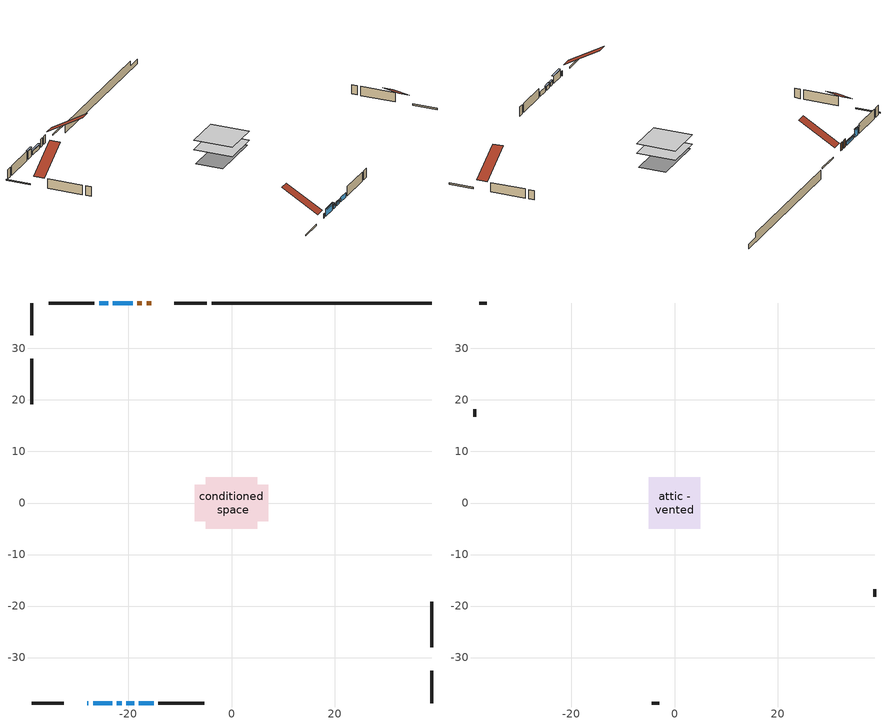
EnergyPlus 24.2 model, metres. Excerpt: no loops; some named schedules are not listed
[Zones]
conditioned space
 floor adiabatic (AdiabaticFloorConstruction): -5.01,-5.01 -5.01,5.01 5.01,5.01 5.01,-5.01 z0.92
 floor foundation (Slab1 construction): -7.17,-3.5 -7.17,3.5 7.17,3.5 7.17,-3.5 z-1.52
 wall outside (RimJoist1 construction): -4.78,38.83 -11.07,38.83 / -38.83,-38.83 -32.54,-38.83 / -38.83,38.83 -38.83,32.54 / 38.83,-38.83 38.83,-32.54 z0.92:1.22
 wall outside (AdiabaticWallConstruction 1): -15.62,38.83 -16.48,38.83 / -17.41,38.83 -18.27,38.83 z0.92:2.95
 wall outside (AdiabaticWallConstruction): -19.2,38.83 -23.01,38.83 z0.92:1.83; -27.99,-38.83 -27.78,-38.83 / -17.97,-38.83 -15.11,-38.83 z0.92:2.14; -23.94,38.83 -25.72,38.83 z0.92:2.95; -26.85,-38.83 -23.19,-38.83 z0.92:2.75; -22.27,-38.83 -21.35,-38.83 / -20.42,-38.83 -18.9,-38.83 z0.92:1.84
 wall outside (Wall1 construction): -26.65,38.83 -35.51,38.83 / -14.18,-38.83 -5.32,-38.83 / -38.83,27.99 -38.83,19.13 / 38.83,-27.99 38.83,-19.13 z0.92:3.36
 wall foundation (FoundationWall1 construction): -3.85,38.83,-1.52 -3.85,38.83,0.92 34.57,38.83,0.92 34.57,38.83,-0.36 38.83,38.83,-0.36 38.83,38.83,-1.52
 window (WindowConstruction): -19.2,38.83 -23.01,38.83 z0.92:1.83
 window (WindowConstruction 6): -27.99,-38.83 -27.78,-38.83 z0.92:2.14
 window (WindowConstruction 1): -23.94,38.83 -25.72,38.83 z0.92:2.95
 window (WindowConstruction 2): -26.85,-38.83 -23.19,-38.83 z0.92:2.75
 window (WindowConstruction 3): -22.26,-38.83 -21.35,-38.83 z0.92:1.83
 window (WindowConstruction 4): -20.42,-38.83 -18.9,-38.83 z0.92:1.83
 window (WindowConstruction 5): -17.97,-38.83 -15.11,-38.83 z0.92:2.14
 door (Door): -15.62,38.83 -16.48,38.83 z0.92:2.95
 door (Door 1): -17.41,38.83 -18.27,38.83 z0.92:2.95
 ceiling adiabatic (AdiabaticFloorConstruction): 5.01,-5.01 5.01,5.01 -5.01,5.01 -5.01,-5.01 z0.92
attic - vented
 floor to conditioned space (Floor1 construction Reversed): -5.01,-5.01 -5.01,5.01 5.01,5.01 5.01,-5.01 z3.36
 wall outside (Wall2 construction): -36.43,38.83 -37.9,38.83 / -4.39,-38.83 -2.92,-38.83 / -38.83,18.2 -38.83,16.73 / 38.83,-18.2 38.83,-16.73 z0.92:3.36
 roof outside (Roof1 construction): -14.69,38.83,3.36 -14.69,29.52,8.79 -12,29.52,8.79 -12,38.83,3.36; -28.91,-38.83,3.36 -28.91,-29.52,8.79 -31.61,-29.52,8.79 -31.61,-38.83,3.36; -38.83,28.91,3.36 -29.52,28.91,8.79 -29.52,31.61,8.79 -38.83,31.61,3.36; 38.83,-28.91,3.36 29.52,-28.91,8.79 29.52,-31.61,8.79 38.83,-31.61,3.36
shading: -23.21,38.83 -19,38.83 -19,39.24 -23.21,39.24 z2.04; -25.92,38.83 -23.74,38.83 -23.74,39.24 -25.92,39.24 z3.15; -22.99,-38.83 -27.05,-38.83 -27.05,-39.24 -22.99,-39.24 z2.95; -21.15,-38.83 -22.46,-38.83 -22.46,-39.24 -21.15,-39.24 z2.04; -18.7,-38.83 -20.62,-38.83 -20.62,-39.24 -18.7,-39.24 z2.04
[Building]
Building 1: Terrain=Suburbs
[Site:Location]
Quebec Intl AP_QC: Latitude {deg}=46.8; Longitude {deg}=-71.38; Time Zone {hr}=-5; Elevation {m}=74; Keep Site Location Information=Yes
[Site:GroundTemperature:Shallow]
0.0108218, -2.24938, -2.43038, -1.3578, 2.94801, 7.23376, 10.9493, 13.303, 13.5029, 11.5886, 7.96783, 3.81355
[Site:WaterMainsTemperature]
Calculation Method=Schedule; Temperature Schedule=mains temperature schedule
[Material] Roughness=Rough; Thermal Absorptance=0.9
Name | Thickness {m} | Conductivity {W/m-K} | Density {kg/m3} | Specific Heat {J/kg-K} | Solar Absorptance | Visible Absorptance
asphalt or fiberglass shingles | 0.00635 | 0.162714 | 1121.4 | 1465.45 | 0.4 | 0.4
ceiling loosefill ins | 0.254 | 0.0480833 | 16.02 | 1046.75 | 0.7 | 0.7
ceiling stud and cavity | 0.1397 | 0.225388 | 65.682 | 1177.47 | 0.7 | 0.7
concrete 4.0 in. | 0.1016 | 1.803125 | 2242.8 | 837.4 | 0.7 | 0.7
concrete 8.0 in. | 0.2032 | 1.803125 | 2242.8 | 837.4 | 0.7 | 0.7
door material | 0.04445 | 0.0451087 | 512.64 | 1214.23 | 0.7 | 0.7
exterior vertical ins | 0.0133653 | 0.029427 | 32.04 | 1214.23 | 0.7 | 0.7
floor covering | 0.0127 | 0.0433444 | 54.468 | 1339.84 | 0.6 | 0.6
floor rigid ins; wall rigid ins | 0.512978 | 0.029427 | 32.04 | 1214.23 | 0.7 | 0.7
floor stud and cavity | 0.1397 | 1.75129 | 37.0049 | 1207.88 | 0.7 | 0.7
furniture material conditioned space 1 | 0.1524 | 0.115458 | 640.8 | 1214.23 | 0.6 | 0.6
gypsum board | 0.0127 | 0.160291 | 801 | 837.4 | 0.6 | 0.6
gypsum board 1 | 0.0127 | 0.160291 | 801 | 837.4 | 0.7 | 0.7
osb sheathing 0.5 in. | 0.0127 | 0.115458 | 512.64 | 1214.23 | 0.7 | 0.7
osb sheathing 0.75 in. | 0.01905 | 0.115458 | 512.64 | 1214.23 | 0.7 | 0.7
osb sheathing 2.0 in. | 0.0508 | 0.115458 | 512.64 | 1214.23 | 0.7 | 0.7
rim joist stud and cavity | 0.0508 | 0.0278588 | 125.044 | 1163.47 | 0.6 | 0.6
wall stud and cavity | 0.1397 | 0.0862374 | 139.0536 | 1170.24 | 0.7 | 0.7
wall stud and cavity 1 | 0.0889 | 6.1454 | 50.32683 | 1063.81 | 0.6 | 0.6
wall stud and cavity 2 | 0.0889 | 0.380278 | 52.3479 | 1209.89 | 0.7 | 0.7
wall stud and cavity 3 | 0.0889 | 0.391764 | 83.0341 | 1211.67 | 0.7 | 0.7
wood siding | 0.0254 | 0.102417 | 544.68 | 1172.36 | 0.4 | 0.4
wood siding 1 | 0.00254 | 0.102417 | 544.68 | 1172.36 | 0.4 | 0.4
wood siding 2; wood siding 3; wood siding 4 | 0.0254 | 0.102417 | 544.68 | 1172.36 | 0.7 | 0.7
[WindowMaterial:SimpleGlazingSystem]
Name | U-Factor {W/m2-K} | Solar Heat Gain Coefficient
WindowMaterial | 2.09972 | 0.52
WindowMaterial 1 | 4.10292 | 0.68
WindowMaterial 2 | 3.68843 | 0.71
WindowMaterial 3 | 4.51855 | 0.66
WindowMaterial 4 | 4.196042 | 0.68
WindowMaterial 5 | 2.80664 | 0.65
WindowMaterial 6 | 2.94631 | 0.53
[Construction]
AdiabaticFloorConstruction: floor stud and cavity, floor rigid ins, osb sheathing 0.75 in., floor covering
AdiabaticWallConstruction: wood siding 3, wall rigid ins, wall stud and cavity 2, gypsum board
AdiabaticWallConstruction 1: wood siding 4, wall rigid ins, wall stud and cavity 2, gypsum board
Door; Door 1: door material
Floor1 construction Reversed: gypsum board, ceiling stud and cavity, ceiling loosefill ins
FoundationWall1 construction: concrete 8.0 in., gypsum board 1
furniture construction conditioned space 1: furniture material conditioned space 1
PartitionWallConstruction: gypsum board, wall stud and cavity 3, gypsum board
RimJoist1 construction: wood siding 2, osb sheathing 2.0 in., rim joist stud and cavity
Roof1 construction: asphalt or fiberglass shingles
Slab1 construction: concrete 4.0 in.
Wall1 construction: wood siding, osb sheathing 0.5 in., wall stud and cavity, gypsum board
Wall2 construction: wood siding 1, wall stud and cavity 1
WindowConstruction: WindowMaterial
WindowConstruction 1: WindowMaterial 1
WindowConstruction 2: WindowMaterial 2
WindowConstruction 3: WindowMaterial 3
WindowConstruction 4: WindowMaterial 4
WindowConstruction 5: WindowMaterial 5
WindowConstruction 6: WindowMaterial 6
[Zone] Multiplier=1; Part of Total Floor Area=Yes
Name | Volume {m3}
attic - vented | 84.5208
conditioned space | 507.5
[Space]
Name | Zone | Volume {m3}
attic - vented 1 | attic - vented | 84.5208
conditioned space 1 | conditioned space | 507.5
[ZoneInfiltration:EffectiveLeakageArea]
infil attic - vented 1: Zone or Space=attic - vented 1; Schedule=Always On Discrete; Effective Air Leakage Area {cm2}=3708.18; Stack Coefficient=0.000547372; Wind Coefficient=1.58074e-05
[ZoneMixing]
whole house fan mix: Zone or Space=attic - vented; Schedule=Always On Continuous; Design Flow Rate Calculation Method=Flow/Zone; Design Flow Rate {m3/s}=0; Source Zone or Space=conditioned space
[SurfaceProperty:ExposedFoundationPerimeter]
Slab1: Exposed Perimeter Calculation Method=TotalExposedPerimeter; Total Exposed Perimeter {m}=42.68
[InternalMass] Zone or ZoneList=conditioned space; Space or SpaceList=conditioned space 1
Name | Construction | Surface Area {m2}
furniture mass conditioned space 1 | furniture construction conditioned space 1 | 80.3414
partition wall mass | PartitionWallConstruction | 200.854
[Lights]
interior lighting: Zone or ZoneList or Space or SpaceList=conditioned space 1; Schedule=interior lighting schedule; Design Level Calculation Method=LightingLevel; Lighting Level {W}=343.2; Return Air Fraction=0; Fraction Radiant=0.6; Fraction Visible=0.2; Fraction Replaceable=1
[People]
occupants: Zone or ZoneList or Space or SpaceList=conditioned space 1; Number of People Schedule=occupants schedule; Number of People Calculation Method=People; Number of People=3; Fraction Radiant=0.314171; Sensible Heat Fraction=0.56303; Activity Level Schedule=occupants activity schedule; Carbon Dioxide Generation Rate {m3/s-W}=0; Enable ASHRAE 55 Comfort Warnings=No; Mean Radiant Temperature Calculation Type=EnclosureAveraged
[ElectricEquipment] Zone or ZoneList or Space or SpaceList=conditioned space 1; Design Level Calculation Method=EquipmentLevel
Name | Schedule | Design Level {W} | Fraction Latent | Fraction Radiant | Fraction Lost
clothes dryer | clothes dryer schedule | 140.772 | 0.015 | 0.081 | 0.85
clothes washer | clothes washer schedule | 32.1985 | 0.03 | 0.162 | 0.7
cooking range | cooking range schedule | 215.147 | 0.08 | 0.432 | 0.2
dishwasher | dishwasher schedule | 66.8632 | 0.3 | 0.18 | 0.4
fridge | fridge schedule | 72.9452 | 0 | 0.6 | 0
mech vent house fan | mech vent house fan schedule | 0 | 0 | 0 | 1
mech vent house fan cfis | mech vent house fan cfis schedule | 0 | 0 | 0 | 0
mech vent range fan 0 | mech vent range fan 0 schedule | 57 | 0 | 0 | 1
misc plug loads | misc plug loads schedule | 494.7 | 0.045 | 0.513 | 0.1
whole house fan | Always On Discrete | 0 | 0 | 0 | 1
[OtherEquipment] Zone or ZoneList or Space or SpaceList=conditioned space 1; Design Level Calculation Method=EquipmentLevel
Name | Fuel Type | Schedule | Design Level {W} | Fraction Latent | Fraction Radiant | Fraction Lost
clothes dryer 1 | Electricity | clothes dryer schedule | 0 | 0.015 | 0.081 | 0.85
cooking range 1 | Electricity | cooking range schedule | 0 | 0.08 | 0.432 | 0.2
general water use latent | None | general water use schedule | 62.594 | 1 | 0 | 0
general water use sensible | None | general water use schedule | -61.6891 | 0 | 0.6 | 0
mech vent house fan latent load | None | Always On Discrete | 0 | 1 | 0 | 0
mech vent house fan sensible load | None | Always On Discrete | 0 | 0 | 0 | 0
water heater energy adjustment1 | Electricity | Always On Discrete | 0.01 | 0 | 0 | 1
[ZoneInfiltration:DesignFlowRate] Zone or ZoneList or Space or SpaceList=conditioned space 1; Schedule=Always On Discrete; Design Flow Rate Calculation Method=Flow/Zone; Design Flow Rate {m3/s}=0
infil flow; natural vent flow; whole house fan flow
[AvailabilityManager:Scheduled]
air source heat pump airloop Availability Manager: Schedule=Always On Discrete
[Foundation:Kiva]
Foundation Kiva 1: Initial Indoor Air Temperature {C}=18; Wall Height Above Grade {m}=0.919978; Wall Depth Below Slab {m}=0.2032; Custom Block Material Name 1=exterior vertical ins; Custom Block Depth 1 {m}=2.43998; Custom Block X Position 1 {m}=0.2159; Custom Block Z Position 1 {m}=0
[Foundation:Kiva:Settings]
Soil Conductivity {W/m-K}=0.849921; Soil Density {kg/m3}=1842.3; Soil Specific Heat {J/kg-K}=418.7; Ground Solar Absorptivity=0.9; Ground Thermal Absorptivity=0.9; Ground Surface Roughness {m}=0.03; Far-Field Width {m}=40; Deep-Ground Boundary Condition=ZeroFlux; Deep-Ground Depth {m}=40; Minimum Cell Dimension {m}=0.2; Maximum Cell Growth Coefficient=3; Simulation Timestep=Timestep
[Exterior:Lights]
exterior lighting: Schedule=exterior lighting schedule; Design Level {W}=75.6
[EnergyManagementSystem:GlobalVariable]
air_source_heat_pump_airloop_Fan_RTF
infil_program_Qfan
infil_program_Qinf
natural_vent_program_Qnv
natural_vent_program_Qwhf
[EnergyManagementSystem:Sensor]
Name | Output:Variable or Output:Meter Index Key | Output:Variable or Output:Meter
airflow_gain | infil flow | Infiltration Sensible Heat Gain Energy
airflow_gain_1 | natural vent flow | Infiltration Sensible Heat Gain Energy
airflow_gain_2 | whole house fan flow | Infiltration Sensible Heat Gain Energy
airflow_loss | infil flow | Infiltration Sensible Heat Loss Energy
airflow_loss_1 | natural vent flow | Infiltration Sensible Heat Loss Energy
airflow_loss_2 | whole house fan flow | Infiltration Sensible Heat Loss Energy
clg_load_cond |  | Cooling:EnergyTransfer:Zone:CONDITIONED SPACE
clg_sp_s; clg_sp_s_1 | cooling setpoint | Schedule Value
clothes_dryer_exhaust_0_sch_s | clothes dryer exhaust 0 schedule | Schedule Value
cool_season | cooling season schedule | Schedule Value
htg_load_cond |  | Heating:EnergyTransfer:Zone:CONDITIONED SPACE
htg_sp_s; htg_sp_s_1 | heating setpoint | Schedule Value
ig_ee_conv | clothes dryer | Electric Equipment Convective Heating Energy
ig_ee_conv_2 | cooking range | Electric Equipment Convective Heating Energy
ig_ee_conv_4 | fridge | Electric Equipment Convective Heating Energy
ig_ee_conv_5 | misc plug loads | Electric Equipment Convective Heating Energy
ig_ee_conv_6 | whole house fan | Electric Equipment Convective Heating Energy
ig_ee_rad | clothes dryer | Electric Equipment Radiant Heating Energy
ig_ee_rad_2 | cooking range | Electric Equipment Radiant Heating Energy
ig_ee_rad_4 | fridge | Electric Equipment Radiant Heating Energy
ig_ee_rad_5 | misc plug loads | Electric Equipment Radiant Heating Energy
ig_ee_rad_6 | whole house fan | Electric Equipment Radiant Heating Energy
ig_lgt_conv | interior lighting | Lights Convective Heating Energy
ig_lgt_rad | interior lighting | Lights Radiant Heating Energy
ig_lgt_vis | interior lighting | Lights Visible Radiation Heating Energy
ig_oe_conv | clothes dryer 1 | Other Equipment Convective Heating Energy
ig_oe_conv_1 | cooking range 1 | Other Equipment Convective Heating Energy
ig_oe_conv_2 | general water use latent | Other Equipment Convective Heating Energy
ig_oe_conv_3 | general water use sensible | Other Equipment Convective Heating Energy
ig_oe_conv_4 | water heater energy adjustment1 | Other Equipment Convective Heating Energy
ig_oe_rad | clothes dryer 1 | Other Equipment Radiant Heating Energy
ig_oe_rad_1 | cooking range 1 | Other Equipment Radiant Heating Energy
ig_oe_rad_2 | general water use latent | Other Equipment Radiant Heating Energy
ig_oe_rad_3 | general water use sensible | Other Equipment Radiant Heating Energy
ig_oe_rad_4 | water heater energy adjustment1 | Other Equipment Radiant Heating Energy
ig_ppl_conv | occupants | People Convective Heating Energy
ig_ppl_rad | occupants | People Radiant Heating Energy
im_conv | furniture mass conditioned space 1 | Surface Inside Face Convection Heat Gain Energy
im_conv_1 | partition wall mass | Surface Inside Face Convection Heat Gain Energy
im_ig | furniture mass conditioned space 1 | Surface Inside Face Internal Gains Radiation Heat Gain Energy
im_ig_1 | partition wall mass | Surface Inside Face Internal Gains Radiation Heat Gain Energy
im_lgt | furniture mass conditioned space 1 | Surface Inside Face Lights Radiation Heat Gain Energy
im_lgt_1 | partition wall mass | Surface Inside Face Lights Radiation Heat Gain Energy
im_sol | furniture mass conditioned space 1 | Surface Inside Face Solar Radiation Heat Gain Energy
im_sol_1 | partition wall mass | Surface Inside Face Solar Radiation Heat Gain Energy
im_surf | furniture mass conditioned space 1 | Surface Inside Face Net Surface Thermal Radiation Heat Gain Energy
im_surf_1 | partition wall mass | Surface Inside Face Net Surface Thermal Radiation Heat Gain Energy
mech_vent_range_fan_0_sch_s | mech vent range fan 0 schedule | Schedule Value
mv_conv | mech vent house fan | Electric Equipment Convective Heating Energy
mv_conv_1 | mech vent house fan cfis | Electric Equipment Convective Heating Energy
mv_conv_2 | mech vent range fan 0 | Electric Equipment Convective Heating Energy
mv_conv_3 | mech vent house fan latent load | Other Equipment Convective Heating Energy
mv_conv_4 | mech vent house fan sensible load | Other Equipment Convective Heating Energy
mv_rad | mech vent house fan | Electric Equipment Radiant Heating Energy
mv_rad_1 | mech vent house fan cfis | Electric Equipment Radiant Heating Energy
mv_rad_2 | mech vent range fan 0 | Electric Equipment Radiant Heating Energy
mv_rad_3 | mech vent house fan latent load | Other Equipment Radiant Heating Energy
mv_rad_4 | mech vent house fan sensible load | Other Equipment Radiant Heating Energy
natural_vent_s | natural vent schedule | Schedule Value
out_pb_s |  | Site Outdoor Air Barometric Pressure
out_wt_s |  | Site Outdoor Air Humidity Ratio
site_vw_s |  | Site Wind Speed
ss_back_out | Window1 | Surface Window Shortwave from Zone Back Out Window Heat Transfer Rate
ss_back_out_1 | Window12 | Surface Window Shortwave from Zone Back Out Window Heat Transfer Rate
ss_back_out_2 | Window4 | Surface Window Shortwave from Zone Back Out Window Heat Transfer Rate
ss_back_out_3 | Window5 | Surface Window Shortwave from Zone Back Out Window Heat Transfer Rate
ss_back_out_4 | Window7 | Surface Window Shortwave from Zone Back Out Window Heat Transfer Rate
ss_back_out_5 | Window8 | Surface Window Shortwave from Zone Back Out Window Heat Transfer Rate
ss_back_out_6 | Window9 | Surface Window Shortwave from Zone Back Out Window Heat Transfer Rate
ss_conv | Door1 | Surface Inside Face Convection Heat Gain Energy
ss_conv_1 | Door2 | Surface Inside Face Convection Heat Gain Energy
ss_conv_2 | Window1 | Surface Inside Face Convection Heat Gain Energy
ss_conv_3 | Window12 | Surface Inside Face Convection Heat Gain Energy
ss_conv_4 | Window4 | Surface Inside Face Convection Heat Gain Energy
ss_conv_5 | Window5 | Surface Inside Face Convection Heat Gain Energy
ss_conv_6 | Window7 | Surface Inside Face Convection Heat Gain Energy
ss_conv_7 | Window8 | Surface Inside Face Convection Heat Gain Energy
ss_conv_8 | Window9 | Surface Inside Face Convection Heat Gain Energy
ss_ig | Door1 | Surface Inside Face Internal Gains Radiation Heat Gain Energy
ss_ig_1 | Door2 | Surface Inside Face Internal Gains Radiation Heat Gain Energy
ss_ig_2 | Window1 | Surface Inside Face Internal Gains Radiation Heat Gain Energy
ss_ig_3 | Window12 | Surface Inside Face Internal Gains Radiation Heat Gain Energy
ss_ig_4 | Window4 | Surface Inside Face Internal Gains Radiation Heat Gain Energy
ss_ig_5 | Window5 | Surface Inside Face Internal Gains Radiation Heat Gain Energy
ss_ig_6 | Window7 | Surface Inside Face Internal Gains Radiation Heat Gain Energy
ss_ig_7 | Window8 | Surface Inside Face Internal Gains Radiation Heat Gain Energy
ss_ig_8 | Window9 | Surface Inside Face Internal Gains Radiation Heat Gain Energy
ss_lgt | Door1 | Surface Inside Face Lights Radiation Heat Gain Energy
ss_lgt_1 | Door2 | Surface Inside Face Lights Radiation Heat Gain Energy
ss_sol | Door1 | Surface Inside Face Solar Radiation Heat Gain Energy
ss_sol_1 | Door2 | Surface Inside Face Solar Radiation Heat Gain Energy
ss_surf | Door1 | Surface Inside Face Net Surface Thermal Radiation Heat Gain Energy
ss_surf_1 | Door2 | Surface Inside Face Net Surface Thermal Radiation Heat Gain Energy
ss_surf_2 | Window1 | Surface Inside Face Net Surface Thermal Radiation Heat Gain Energy
ss_surf_3 | Window12 | Surface Inside Face Net Surface Thermal Radiation Heat Gain Energy
ss_surf_4 | Window4 | Surface Inside Face Net Surface Thermal Radiation Heat Gain Energy
ss_surf_5 | Window5 | Surface Inside Face Net Surface Thermal Radiation Heat Gain Energy
ss_surf_6 | Window7 | Surface Inside Face Net Surface Thermal Radiation Heat Gain Energy
ss_surf_7 | Window8 | Surface Inside Face Net Surface Thermal Radiation Heat Gain Energy
ss_surf_8 | Window9 | Surface Inside Face Net Surface Thermal Radiation Heat Gain Energy
ss_trans_in | Window1 | Surface Window Transmitted Solar Radiation Rate
ss_trans_in_1 | Window12 | Surface Window Transmitted Solar Radiation Rate
ss_trans_in_2 | Window4 | Surface Window Transmitted Solar Radiation Rate
ss_trans_in_3 | Window5 | Surface Window Transmitted Solar Radiation Rate
ss_trans_in_4 | Window7 | Surface Window Transmitted Solar Radiation Rate
ss_trans_in_5 | Window8 | Surface Window Transmitted Solar Radiation Rate
ss_trans_in_6 | Window9 | Surface Window Transmitted Solar Radiation Rate
ss_trans_out | Window1 | Surface Inside Face Initial Transmitted Diffuse Transmitted Out Window Solar Radiation Rate
ss_trans_out_1 | Window12 | Surface Inside Face Initial Transmitted Diffuse Transmitted Out Window Solar Radiation Rate
ss_trans_out_2 | Window4 | Surface Inside Face Initial Transmitted Diffuse Transmitted Out Window Solar Radiation Rate
ss_trans_out_3 | Window5 | Surface Inside Face Initial Transmitted Diffuse Transmitted Out Window Solar Radiation Rate
ss_trans_out_4 | Window7 | Surface Inside Face Initial Transmitted Diffuse Transmitted Out Window Solar Radiation Rate
ss_trans_out_5 | Window8 | Surface Inside Face Initial Transmitted Diffuse Transmitted Out Window Solar Radiation Rate
ss_trans_out_6 | Window9 | Surface Inside Face Initial Transmitted Diffuse Transmitted Out Window Solar Radiation Rate
s_conv | Floor1 | Surface Inside Face Convection Heat Gain Energy
s_conv_1 | FoundationWall1 | Surface Inside Face Convection Heat Gain Energy
s_conv_10 | Wall1:180 | Surface Inside Face Convection Heat Gain Energy
s_conv_11 | Wall1:270 | Surface Inside Face Convection Heat Gain Energy
s_conv_12 | Wall1:90 | Surface Inside Face Convection Heat Gain Energy
s_conv_2 | inferred conditioned ceiling | Surface Inside Face Convection Heat Gain Energy
s_conv_3 | inferred conditioned floor | Surface Inside Face Convection Heat Gain Energy
s_conv_4 | RimJoist1:0 | Surface Inside Face Convection Heat Gain Energy
s_conv_5 | RimJoist1:180 | Surface Inside Face Convection Heat Gain Energy
s_conv_6 | RimJoist1:270 | Surface Inside Face Convection Heat Gain Energy
s_conv_7 | RimJoist1:90 | Surface Inside Face Convection Heat Gain Energy
s_conv_8 | Slab1 | Surface Inside Face Convection Heat Gain Energy
s_conv_9 | Wall1:0 | Surface Inside Face Convection Heat Gain Energy
s_ig | Floor1 | Surface Inside Face Internal Gains Radiation Heat Gain Energy
s_ig_1 | FoundationWall1 | Surface Inside Face Internal Gains Radiation Heat Gain Energy
s_ig_10 | Wall1:180 | Surface Inside Face Internal Gains Radiation Heat Gain Energy
s_ig_11 | Wall1:270 | Surface Inside Face Internal Gains Radiation Heat Gain Energy
s_ig_12 | Wall1:90 | Surface Inside Face Internal Gains Radiation Heat Gain Energy
s_ig_2 | inferred conditioned ceiling | Surface Inside Face Internal Gains Radiation Heat Gain Energy
s_ig_3 | inferred conditioned floor | Surface Inside Face Internal Gains Radiation Heat Gain Energy
s_ig_4 | RimJoist1:0 | Surface Inside Face Internal Gains Radiation Heat Gain Energy
s_ig_5 | RimJoist1:180 | Surface Inside Face Internal Gains Radiation Heat Gain Energy
s_ig_6 | RimJoist1:270 | Surface Inside Face Internal Gains Radiation Heat Gain Energy
s_ig_7 | RimJoist1:90 | Surface Inside Face Internal Gains Radiation Heat Gain Energy
s_ig_8 | Slab1 | Surface Inside Face Internal Gains Radiation Heat Gain Energy
s_ig_9 | Wall1:0 | Surface Inside Face Internal Gains Radiation Heat Gain Energy
s_lgt | Floor1 | Surface Inside Face Lights Radiation Heat Gain Energy
s_lgt_1 | FoundationWall1 | Surface Inside Face Lights Radiation Heat Gain Energy
s_lgt_10 | Wall1:180 | Surface Inside Face Lights Radiation Heat Gain Energy
s_lgt_11 | Wall1:270 | Surface Inside Face Lights Radiation Heat Gain Energy
s_lgt_12 | Wall1:90 | Surface Inside Face Lights Radiation Heat Gain Energy
s_lgt_2 | inferred conditioned ceiling | Surface Inside Face Lights Radiation Heat Gain Energy
s_lgt_3 | inferred conditioned floor | Surface Inside Face Lights Radiation Heat Gain Energy
s_lgt_4 | RimJoist1:0 | Surface Inside Face Lights Radiation Heat Gain Energy
s_lgt_5 | RimJoist1:180 | Surface Inside Face Lights Radiation Heat Gain Energy
s_lgt_6 | RimJoist1:270 | Surface Inside Face Lights Radiation Heat Gain Energy
s_lgt_7 | RimJoist1:90 | Surface Inside Face Lights Radiation Heat Gain Energy
s_lgt_8 | Slab1 | Surface Inside Face Lights Radiation Heat Gain Energy
s_lgt_9 | Wall1:0 | Surface Inside Face Lights Radiation Heat Gain Energy
s_sol | Floor1 | Surface Inside Face Solar Radiation Heat Gain Energy
s_sol_1 | FoundationWall1 | Surface Inside Face Solar Radiation Heat Gain Energy
s_sol_10 | Wall1:180 | Surface Inside Face Solar Radiation Heat Gain Energy
s_sol_11 | Wall1:270 | Surface Inside Face Solar Radiation Heat Gain Energy
s_sol_12 | Wall1:90 | Surface Inside Face Solar Radiation Heat Gain Energy
s_sol_2 | inferred conditioned ceiling | Surface Inside Face Solar Radiation Heat Gain Energy
s_sol_3 | inferred conditioned floor | Surface Inside Face Solar Radiation Heat Gain Energy
s_sol_4 | RimJoist1:0 | Surface Inside Face Solar Radiation Heat Gain Energy
s_sol_5 | RimJoist1:180 | Surface Inside Face Solar Radiation Heat Gain Energy
s_sol_6 | RimJoist1:270 | Surface Inside Face Solar Radiation Heat Gain Energy
s_sol_7 | RimJoist1:90 | Surface Inside Face Solar Radiation Heat Gain Energy
s_sol_8 | Slab1 | Surface Inside Face Solar Radiation Heat Gain Energy
s_sol_9 | Wall1:0 | Surface Inside Face Solar Radiation Heat Gain Energy
s_surf | Floor1 | Surface Inside Face Net Surface Thermal Radiation Heat Gain Energy
s_surf_1 | FoundationWall1 | Surface Inside Face Net Surface Thermal Radiation Heat Gain Energy
s_surf_10 | Wall1:180 | Surface Inside Face Net Surface Thermal Radiation Heat Gain Energy
s_surf_11 | Wall1:270 | Surface Inside Face Net Surface Thermal Radiation Heat Gain Energy
